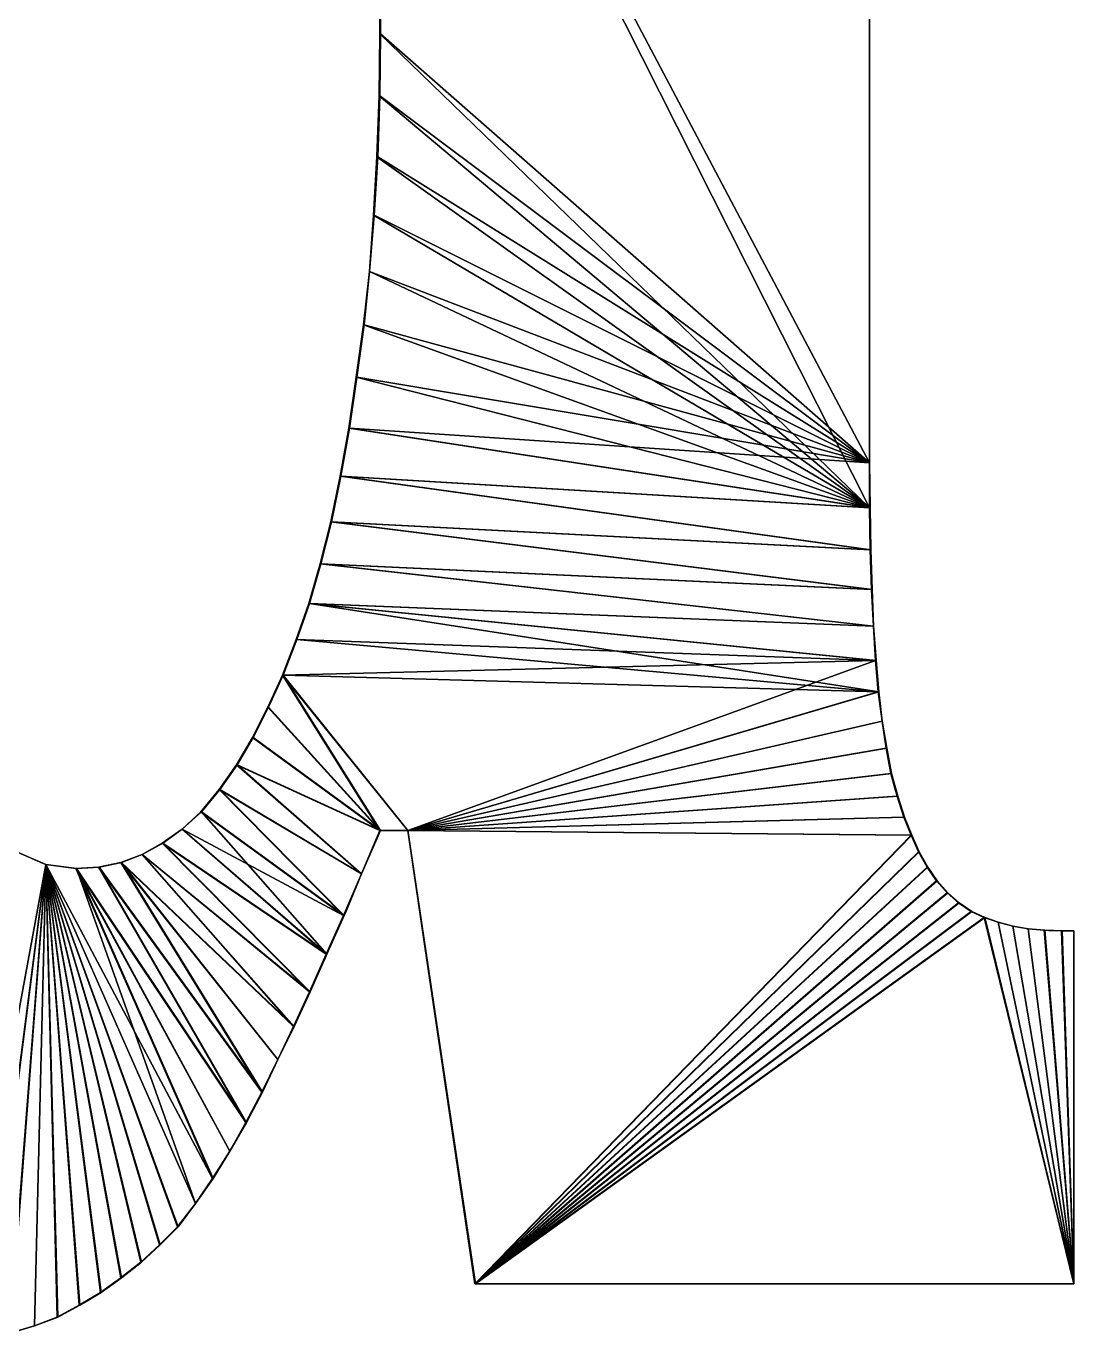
# Model space of a CAD drawing. Extents: x -29.1 to 29.1, y -25 to 25.
# Drawn here: x 8.68 to 10.245, y 3.012 to 4.978 of the extents above; entities that cross this region are included whole.
import ezdxf

# ---------------------------------------------------------------- set-up
doc = ezdxf.new("R2010")
doc.units = 0
doc.header["$MEASUREMENT"] = 0
doc.layers.add('ConstrLine', color=7, linetype='Continuous')
doc.layers.add('ObjLayer', color=2, linetype='Continuous')

msp = doc.modelspace()

# ---------------------------------------------------------------- linework, layer by layer
at = {"layer": 'ConstrLine'}
for p, q in [((9.94, 6.849, 4), (9.94, 4.326, 4)), ((9.94, 4.259, 4), (9.94, 6.849, 4)), ((9.209, 5.708, 4), (9.209, 4.967, 4)), ((9.209, 4.967, 4), (9.208, 4.874, 4)), ((9.208, 4.874, 4), (9.205, 4.783, 4)), ((9.205, 4.783, 4), (9.2, 4.696, 4)), ((9.2, 4.696, 4), (9.193, 4.612, 4)), ((9.193, 4.612, 4), (9.185, 4.532, 4)), ((9.185, 4.532, 4), (9.174, 4.454, 4)), ((9.174, 4.454, 4), (9.163, 4.378, 4)), ((9.163, 4.378, 4), (9.15, 4.306, 4)), ((9.94, 4.326, 4), (9.941, 4.259, 4)), ((9.15, 4.306, 4), (9.136, 4.238, 4)), ((9.941, 4.196, 4), (9.94, 4.259, 4)), ((9.941, 4.259, 4), (9.942, 4.196, 4)), ((9.136, 4.238, 4), (9.12, 4.175, 4)), ((9.943, 4.137, 4), (9.941, 4.196, 4)), ((9.942, 4.196, 4), (9.944, 4.137, 4)), ((9.12, 4.175, 4), (9.103, 4.116, 4)), ((9.946, 4.082, 4), (9.943, 4.137, 4)), ((9.944, 4.137, 4), (9.946, 4.082, 4)), ((9.103, 4.116, 4), (9.084, 4.062, 4)), ((9.946, 4.082, 4), (9.95, 4.031, 4)), ((9.949, 4.031, 4), (9.946, 4.082, 4)), ((9.084, 4.062, 4), (9.064, 4.009, 4)), ((9.953, 3.984, 4), (9.949, 4.031, 4)), ((9.95, 4.031, 4), (9.954, 3.984, 4)), ((9.064, 4.009, 4), (9.042, 3.961, 4)), ((9.959, 3.94, 4), (9.953, 3.984, 4)), ((9.954, 3.984, 4), (9.959, 3.94, 4)), ((9.042, 3.961, 4), (9.019, 3.916, 4)), ((9.959, 3.94, 4), (9.966, 3.9, 4)), ((9.965, 3.9, 4), (9.959, 3.94, 4)), ((9.019, 3.916, 4), (8.995, 3.875, 4)), ((9.972, 3.862, 4), (9.965, 3.9, 4)), ((9.966, 3.9, 4), (9.973, 3.862, 4)), ((8.995, 3.875, 4), (8.969, 3.838, 4)), ((9.981, 3.828, 4), (9.972, 3.862, 4)), ((9.973, 3.862, 4), (9.982, 3.828, 4)), ((8.969, 3.838, 4), (8.942, 3.805, 4)), ((9.991, 3.797, 4), (9.981, 3.828, 4)), ((9.982, 3.828, 4), (9.992, 3.797, 4)), ((8.942, 3.805, 4), (8.913, 3.779, 4)), ((10.002, 3.77, 4), (9.991, 3.797, 4)), ((9.992, 3.797, 4), (10.003, 3.77, 4)), ((8.913, 3.779, 4), (8.884, 3.758, 4)), ((9.209, 3.777, 4), (9.181, 3.712, 4)), ((9.181, 3.712, 4), (9.208, 3.777, 4)), ((9.208, 3.777, 4), (9.25, 3.777, 4)), ((9.25, 3.777, 4), (9.209, 3.777, 4)), ((9.351, 3.1, 5), (9.25, 3.777, 4)), ((9.25, 3.777, 4), (9.35, 3.1, 5)), ((8.884, 3.758, 4), (8.853, 3.741, 4)), ((10.013, 3.745, 4), (10.002, 3.77, 4)), ((10.003, 3.77, 4), (10.014, 3.745, 4)), ((8.709, 3.726, 4), (8.668, 3.744, 5)), ((8.853, 3.741, 4), (8.822, 3.729, 4)), ((10.026, 3.722, 4), (10.013, 3.745, 4)), ((10.014, 3.745, 4), (10.027, 3.722, 4)), ((8.755, 3.72, 4), (8.709, 3.726, 4)), ((8.789, 3.722, 4), (8.755, 3.72, 4)), ((8.822, 3.729, 4), (8.789, 3.722, 4)), ((10.04, 3.702, 4), (10.026, 3.722, 4)), ((10.027, 3.722, 4), (10.041, 3.702, 4)), ((9.154, 3.65, 4), (9.181, 3.712, 4)), ((9.181, 3.712, 4), (9.155, 3.65, 4)), ((10.056, 3.684, 4), (10.04, 3.702, 4)), ((10.041, 3.702, 4), (10.057, 3.684, 4)), ((10.073, 3.669, 4), (10.056, 3.684, 4)), ((10.057, 3.684, 4), (10.074, 3.669, 4)), ((10.092, 3.656, 4), (10.073, 3.669, 4)), ((10.074, 3.669, 4), (10.093, 3.656, 4)), ((9.128, 3.592, 4), (9.154, 3.65, 4)), ((9.155, 3.65, 4), (9.129, 3.592, 4)), ((10.111, 3.647, 4), (10.092, 3.656, 4)), ((10.093, 3.656, 4), (10.112, 3.647, 4)), ((10.132, 3.64, 4), (10.111, 3.647, 4)), ((10.112, 3.647, 4), (10.132, 3.64, 4)), ((10.132, 3.64, 4), (10.154, 3.634, 4)), ((10.154, 3.634, 4), (10.132, 3.64, 4)), ((10.154, 3.634, 4), (10.177, 3.63, 4)), ((10.177, 3.63, 4), (10.154, 3.634, 4)), ((10.177, 3.63, 4), (10.202, 3.628, 4)), ((10.201, 3.628, 4), (10.177, 3.63, 4)), ((10.227, 3.627, 4), (10.201, 3.628, 4)), ((10.202, 3.628, 4), (10.228, 3.627, 4)), ((10.245, 3.627, 4), (10.227, 3.627, 4)), ((10.228, 3.627, 4), (10.245, 3.627, 4)), ((10.245, 3.627, 4), (10.245, 3.1, 4)), ((10.245, 3.1, 4), (10.245, 3.627, 4)), ((9.103, 3.536, 4), (9.128, 3.592, 4)), ((9.129, 3.592, 4), (9.104, 3.536, 4)), ((9.079, 3.484, 4), (9.103, 3.536, 4)), ((9.104, 3.536, 4), (9.08, 3.484, 4)), ((9.08, 3.484, 4), (9.056, 3.435, 4)), ((9.056, 3.435, 4), (9.079, 3.484, 4)), ((9.032, 3.386, 4), (9.056, 3.435, 4)), ((9.056, 3.435, 4), (9.033, 3.386, 4)), ((9.008, 3.341, 4), (9.032, 3.386, 4)), ((9.033, 3.386, 4), (9.009, 3.341, 4)), ((9.009, 3.341, 4), (8.984, 3.298, 4)), ((8.984, 3.298, 4), (9.008, 3.341, 4)), ((8.958, 3.257, 4), (8.984, 3.298, 4)), ((8.984, 3.298, 4), (8.959, 3.257, 4)), ((8.959, 3.257, 4), (8.933, 3.22, 4)), ((8.933, 3.22, 4), (8.958, 3.257, 4)), ((8.906, 3.185, 4), (8.933, 3.22, 4)), ((8.933, 3.22, 4), (8.907, 3.185, 4)), ((8.879, 3.158, 4), (8.906, 3.185, 4)), ((8.907, 3.185, 4), (8.88, 3.158, 4)), ((8.851, 3.132, 4), (8.879, 3.158, 4)), ((8.88, 3.158, 4), (8.852, 3.132, 4)), ((8.821, 3.109, 4), (8.851, 3.132, 4)), ((8.852, 3.132, 4), (8.822, 3.109, 4)), ((8.791, 3.087, 4), (8.821, 3.109, 4)), ((8.822, 3.109, 4), (8.792, 3.087, 4)), ((8.759, 3.068, 4), (8.791, 3.087, 4)), ((8.792, 3.087, 4), (8.76, 3.068, 4)), ((9.35, 3.1, 5), (10.245, 3.1, 4)), ((10.245, 3.1, 4), (9.351, 3.1, 5)), ((8.726, 3.05, 4), (8.759, 3.068, 4)), ((8.76, 3.068, 4), (8.727, 3.05, 4)), ((8.727, 3.05, 4), (8.692, 3.037, 4)), ((8.692, 3.037, 4), (8.726, 3.05, 4)), ((8.655, 3.026, 4), (8.692, 3.037, 4)), ((8.692, 3.037, 4), (8.656, 3.026, 4))]:
    msp.add_line(p, q, dxfattribs=at)
for points in [[(9.94, 6.849, 5), (9.208, 5.708, 5), (9.94, 4.259, 5)], [(9.94, 4.326, 5), (9.94, 6.849, 5), (9.209, 5.708, 5)], [(9.94, 4.326, 5), (9.94, 6.849, 4), (9.94, 6.849, 5)], [(9.94, 4.326, 5), (9.94, 4.326, 4), (9.94, 6.849, 4)], [(9.94, 4.259, 4), (9.94, 6.849, 4), (9.94, 4.259, 5)], [(9.94, 6.849, 5), (9.94, 4.259, 5), (9.94, 6.849, 4)], [(9.208, 4.967, 5), (9.208, 5.708, 5), (9.208, 4.967, 4)], [(9.208, 5.708, 4), (9.208, 4.967, 4), (9.208, 5.708, 5)], [(9.208, 5.708, 5), (9.208, 4.967, 5), (9.94, 4.259, 5)], [(9.209, 4.967, 5), (9.209, 5.708, 5), (9.209, 4.967, 4)], [(9.209, 5.708, 4), (9.209, 4.967, 4), (9.209, 5.708, 5)], [(9.209, 5.708, 5), (9.209, 4.967, 5), (9.94, 4.326, 5)], [(9.208, 4.967, 4), (9.207, 4.874, 4), (9.207, 4.874, 5)], [(9.208, 4.967, 4), (9.207, 4.874, 5), (9.208, 4.967, 5)], [(9.208, 4.967, 5), (9.207, 4.874, 5), (9.94, 4.259, 5)], [(9.209, 4.967, 4), (9.208, 4.874, 4), (9.208, 4.874, 5)], [(9.209, 4.967, 4), (9.208, 4.874, 5), (9.209, 4.967, 5)], [(9.209, 4.967, 5), (9.208, 4.874, 5), (9.94, 4.326, 5)], [(9.207, 4.874, 4), (9.204, 4.783, 4), (9.204, 4.783, 5)], [(9.207, 4.874, 4), (9.204, 4.783, 5), (9.207, 4.874, 5)], [(9.207, 4.874, 5), (9.204, 4.783, 5), (9.94, 4.259, 5)], [(9.208, 4.874, 4), (9.205, 4.783, 4), (9.205, 4.783, 5)], [(9.208, 4.874, 4), (9.205, 4.783, 5), (9.208, 4.874, 5)], [(9.208, 4.874, 5), (9.205, 4.783, 5), (9.94, 4.326, 5)], [(9.204, 4.783, 4), (9.199, 4.696, 4), (9.199, 4.696, 5)], [(9.204, 4.783, 4), (9.199, 4.696, 5), (9.204, 4.783, 5)], [(9.204, 4.783, 5), (9.199, 4.696, 5), (9.94, 4.259, 5)], [(9.205, 4.783, 4), (9.2, 4.696, 4), (9.2, 4.696, 5)], [(9.205, 4.783, 4), (9.2, 4.696, 5), (9.205, 4.783, 5)], [(9.205, 4.783, 5), (9.2, 4.696, 5), (9.94, 4.326, 5)], [(9.2, 4.696, 4), (9.193, 4.612, 4), (9.193, 4.612, 5)], [(9.2, 4.696, 4), (9.193, 4.612, 5), (9.2, 4.696, 5)], [(9.2, 4.696, 5), (9.193, 4.612, 5), (9.94, 4.326, 5)], [(9.199, 4.696, 4), (9.193, 4.612, 4), (9.193, 4.612, 5)], [(9.199, 4.696, 4), (9.193, 4.612, 5), (9.199, 4.696, 5)], [(9.199, 4.696, 5), (9.193, 4.612, 5), (9.94, 4.259, 5)], [(9.193, 4.612, 4), (9.184, 4.532, 4), (9.184, 4.532, 5)], [(9.193, 4.612, 4), (9.184, 4.532, 5), (9.193, 4.612, 5)], [(9.193, 4.612, 5), (9.184, 4.532, 5), (9.94, 4.259, 5)], [(9.193, 4.612, 4), (9.185, 4.532, 4), (9.185, 4.532, 5)], [(9.193, 4.612, 4), (9.185, 4.532, 5), (9.193, 4.612, 5)], [(9.193, 4.612, 5), (9.185, 4.532, 5), (9.94, 4.326, 5)], [(9.184, 4.532, 4), (9.173, 4.454, 4), (9.173, 4.454, 5)], [(9.184, 4.532, 4), (9.173, 4.454, 5), (9.184, 4.532, 5)], [(9.184, 4.532, 5), (9.173, 4.454, 5), (9.94, 4.259, 5)], [(9.185, 4.532, 4), (9.174, 4.454, 4), (9.174, 4.454, 5)], [(9.185, 4.532, 4), (9.174, 4.454, 5), (9.185, 4.532, 5)], [(9.185, 4.532, 5), (9.174, 4.454, 5), (9.94, 4.326, 5)], [(9.173, 4.454, 4), (9.162, 4.378, 4), (9.162, 4.378, 5)], [(9.173, 4.454, 4), (9.162, 4.378, 5), (9.173, 4.454, 5)], [(9.173, 4.454, 5), (9.162, 4.378, 5), (9.94, 4.259, 5)], [(9.174, 4.454, 4), (9.163, 4.378, 4), (9.163, 4.378, 5)], [(9.174, 4.454, 4), (9.163, 4.378, 5), (9.174, 4.454, 5)], [(9.174, 4.454, 5), (9.163, 4.378, 5), (9.94, 4.326, 5)], [(9.162, 4.378, 4), (9.149, 4.306, 4), (9.149, 4.306, 5)], [(9.162, 4.378, 4), (9.149, 4.306, 5), (9.162, 4.378, 5)], [(9.162, 4.378, 5), (9.149, 4.306, 5), (9.94, 4.259, 5)], [(9.163, 4.378, 4), (9.15, 4.306, 4), (9.15, 4.306, 5)], [(9.163, 4.378, 4), (9.15, 4.306, 5), (9.163, 4.378, 5)], [(9.163, 4.378, 5), (9.15, 4.306, 5), (9.941, 4.259, 5)], [(9.941, 4.259, 5), (9.94, 4.326, 5), (9.163, 4.378, 5)], [(9.94, 4.326, 4), (9.94, 4.326, 5), (9.941, 4.259, 5)], [(9.94, 4.326, 4), (9.941, 4.259, 5), (9.941, 4.259, 4)], [(9.149, 4.306, 4), (9.135, 4.238, 4), (9.135, 4.238, 5)], [(9.149, 4.306, 4), (9.135, 4.238, 5), (9.149, 4.306, 5)], [(9.149, 4.306, 5), (9.135, 4.238, 5), (9.941, 4.196, 5)], [(9.15, 4.306, 4), (9.136, 4.238, 4), (9.136, 4.238, 5)], [(9.15, 4.306, 4), (9.136, 4.238, 5), (9.15, 4.306, 5)], [(9.15, 4.306, 5), (9.136, 4.238, 5), (9.942, 4.196, 5)], [(9.941, 4.196, 5), (9.94, 4.259, 5), (9.149, 4.306, 5)], [(9.942, 4.196, 5), (9.941, 4.259, 5), (9.15, 4.306, 5)], [(9.94, 4.259, 4), (9.94, 4.259, 5), (9.941, 4.196, 5)], [(9.94, 4.259, 4), (9.941, 4.196, 5), (9.941, 4.196, 4)], [(9.941, 4.259, 4), (9.941, 4.259, 5), (9.942, 4.196, 5)], [(9.941, 4.259, 4), (9.942, 4.196, 5), (9.942, 4.196, 4)], [(9.135, 4.238, 4), (9.119, 4.175, 4), (9.119, 4.175, 5)], [(9.135, 4.238, 4), (9.119, 4.175, 5), (9.135, 4.238, 5)], [(9.135, 4.238, 5), (9.119, 4.175, 5), (9.943, 4.137, 5)], [(9.136, 4.238, 4), (9.12, 4.175, 4), (9.12, 4.175, 5)], [(9.136, 4.238, 4), (9.12, 4.175, 5), (9.136, 4.238, 5)], [(9.136, 4.238, 5), (9.12, 4.175, 5), (9.944, 4.137, 5)], [(9.943, 4.137, 5), (9.941, 4.196, 5), (9.135, 4.238, 5)], [(9.944, 4.137, 5), (9.942, 4.196, 5), (9.136, 4.238, 5)], [(9.941, 4.196, 4), (9.941, 4.196, 5), (9.943, 4.137, 5)], [(9.941, 4.196, 4), (9.943, 4.137, 5), (9.943, 4.137, 4)], [(9.942, 4.196, 4), (9.942, 4.196, 5), (9.944, 4.137, 5)], [(9.942, 4.196, 4), (9.944, 4.137, 5), (9.944, 4.137, 4)], [(9.119, 4.175, 4), (9.102, 4.116, 4), (9.102, 4.116, 5)], [(9.119, 4.175, 4), (9.102, 4.116, 5), (9.119, 4.175, 5)], [(9.102, 4.116, 5), (9.946, 4.082, 5), (9.119, 4.175, 5)], [(9.12, 4.175, 4), (9.103, 4.116, 4), (9.103, 4.116, 5)], [(9.12, 4.175, 4), (9.103, 4.116, 5), (9.12, 4.175, 5)], [(9.103, 4.116, 5), (9.946, 4.082, 5), (9.12, 4.175, 5)], [(9.943, 4.137, 5), (9.119, 4.175, 5), (9.946, 4.082, 5)], [(9.944, 4.137, 5), (9.12, 4.175, 5), (9.946, 4.082, 5)], [(9.943, 4.137, 4), (9.943, 4.137, 5), (9.9452, 4.096, 4)], [(9.943, 4.137, 5), (9.946, 4.082, 5), (9.9452, 4.096, 4)], [(9.944, 4.137, 4), (9.944, 4.137, 5), (9.9455, 4.096, 4)], [(9.946, 4.082, 5), (9.9455, 4.096, 4), (9.944, 4.137, 5)], [(9.095, 4.096, 4), (9.083, 4.062, 5), (9.102, 4.116, 5)], [(9.083, 4.062, 5), (9.949, 4.031, 5), (9.102, 4.116, 5)], [(9.103, 4.116, 5), (9.096, 4.096, 4), (9.084, 4.062, 5)], [(9.103, 4.116, 5), (9.084, 4.062, 5), (9.954, 3.984, 5)], [(9.102, 4.116, 4), (9.095, 4.096, 4), (9.102, 4.116, 5)], [(9.103, 4.116, 4), (9.096, 4.096, 4), (9.103, 4.116, 5)], [(9.946, 4.082, 5), (9.102, 4.116, 5), (9.949, 4.031, 5)], [(9.946, 4.082, 5), (9.103, 4.116, 5), (9.95, 4.031, 5)], [(9.95, 4.031, 5), (9.103, 4.116, 5), (9.954, 3.984, 5)], [(9.095, 4.096, 4), (9.083, 4.062, 4), (9.083, 4.062, 5)], [(9.084, 4.062, 4), (9.084, 4.062, 5), (9.096, 4.096, 4)], [(9.946, 4.082, 4), (9.9452, 4.096, 4), (9.946, 4.082, 5)], [(9.946, 4.082, 4), (9.9455, 4.096, 4), (9.946, 4.082, 5)], [(9.946, 4.082, 5), (9.95, 4.031, 5), (9.946, 4.082, 4)], [(9.95, 4.031, 4), (9.946, 4.082, 4), (9.95, 4.031, 5)], [(9.946, 4.082, 4), (9.946, 4.082, 5), (9.949, 4.031, 5)], [(9.946, 4.082, 4), (9.949, 4.031, 5), (9.949, 4.031, 4)], [(9.083, 4.062, 4), (9.063, 4.009, 4), (9.063, 4.009, 5)], [(9.083, 4.062, 4), (9.063, 4.009, 5), (9.083, 4.062, 5)], [(9.083, 4.062, 5), (9.063, 4.009, 5), (9.949, 4.031, 5)], [(9.084, 4.062, 4), (9.064, 4.009, 5), (9.084, 4.062, 5)], [(9.064, 4.009, 5), (9.084, 4.062, 4), (9.064, 4.009, 4)], [(9.084, 4.062, 5), (9.064, 4.009, 5), (9.954, 3.984, 5)], [(9.25, 3.777, 5), (9.949, 4.031, 5), (9.063, 4.009, 5)], [(9.953, 3.984, 5), (9.949, 4.031, 5), (9.25, 3.777, 5)], [(9.949, 4.031, 5), (9.953, 3.984, 5), (9.949, 4.031, 4)], [(9.953, 3.984, 4), (9.949, 4.031, 4), (9.953, 3.984, 5)], [(9.954, 3.984, 4), (9.95, 4.031, 5), (9.954, 3.984, 5)], [(9.954, 3.984, 4), (9.95, 4.031, 4), (9.95, 4.031, 5)], [(9.063, 4.009, 4), (9.041, 3.961, 4), (9.041, 3.961, 5)], [(9.063, 4.009, 4), (9.041, 3.961, 5), (9.063, 4.009, 5)], [(9.041, 3.961, 5), (9.208, 3.777, 5), (9.063, 4.009, 5)], [(9.064, 4.009, 5), (9.064, 4.009, 4), (9.042, 3.961, 5)], [(9.042, 3.961, 4), (9.042, 3.961, 5), (9.064, 4.009, 4)], [(9.064, 4.009, 5), (9.042, 3.961, 5), (9.209, 3.777, 5)], [(9.208, 3.777, 5), (9.25, 3.777, 5), (9.063, 4.009, 5)], [(9.209, 3.777, 5), (9.25, 3.777, 5), (9.064, 4.009, 5)], [(9.25, 3.777, 5), (9.954, 3.984, 5), (9.064, 4.009, 5)], [(9.959, 3.94, 5), (9.954, 3.984, 5), (9.25, 3.777, 5)], [(9.959, 3.94, 5), (9.953, 3.984, 5), (9.25, 3.777, 5)], [(9.953, 3.984, 4), (9.953, 3.984, 5), (9.959, 3.94, 5)], [(9.959, 3.94, 5), (9.959, 3.94, 4), (9.953, 3.984, 4)], [(9.959, 3.94, 5), (9.959, 3.94, 4), (9.954, 3.984, 5)], [(9.954, 3.984, 4), (9.954, 3.984, 5), (9.959, 3.94, 4)], [(9.041, 3.961, 4), (9.018, 3.916, 4), (9.018, 3.916, 5)], [(9.041, 3.961, 4), (9.018, 3.916, 5), (9.041, 3.961, 5)], [(9.041, 3.961, 5), (9.018, 3.916, 5), (9.208, 3.777, 5)], [(9.042, 3.961, 5), (9.019, 3.916, 4), (9.019, 3.916, 5)], [(9.042, 3.961, 4), (9.019, 3.916, 4), (9.042, 3.961, 5)], [(9.042, 3.961, 5), (9.019, 3.916, 5), (9.209, 3.777, 5)], [(9.966, 3.9, 5), (9.959, 3.94, 5), (9.25, 3.777, 5)], [(9.965, 3.9, 5), (9.959, 3.94, 5), (9.25, 3.777, 5)], [(9.959, 3.94, 4), (9.959, 3.94, 5), (9.966, 3.9, 5)], [(9.959, 3.94, 4), (9.966, 3.9, 5), (9.966, 3.9, 4)], [(9.965, 3.9, 4), (9.959, 3.94, 4), (9.965, 3.9, 5)], [(9.959, 3.94, 5), (9.965, 3.9, 5), (9.959, 3.94, 4)], [(9.018, 3.916, 4), (8.994, 3.875, 4), (8.994, 3.875, 5)], [(9.018, 3.916, 4), (8.994, 3.875, 5), (9.018, 3.916, 5)], [(9.018, 3.916, 5), (8.994, 3.875, 5), (9.208, 3.777, 5)], [(9.019, 3.916, 4), (8.995, 3.875, 5), (9.019, 3.916, 5)], [(9.019, 3.916, 4), (8.995, 3.875, 4), (8.995, 3.875, 5)], [(9.019, 3.916, 5), (8.995, 3.875, 5), (9.209, 3.777, 5)], [(9.973, 3.862, 5), (9.966, 3.9, 5), (9.25, 3.777, 5)], [(9.972, 3.862, 5), (9.965, 3.9, 5), (9.25, 3.777, 5)], [(9.965, 3.9, 4), (9.965, 3.9, 5), (9.972, 3.862, 5)], [(9.972, 3.862, 4), (9.965, 3.9, 4), (9.972, 3.862, 5)], [(9.973, 3.862, 5), (9.973, 3.862, 4), (9.966, 3.9, 5)], [(9.966, 3.9, 4), (9.966, 3.9, 5), (9.973, 3.862, 4)], [(8.994, 3.875, 4), (8.968, 3.838, 4), (8.968, 3.838, 5)], [(8.994, 3.875, 4), (8.968, 3.838, 5), (8.994, 3.875, 5)], [(8.994, 3.875, 5), (8.968, 3.838, 5), (9.181, 3.712, 5)], [(8.995, 3.875, 5), (8.969, 3.838, 4), (8.969, 3.838, 5)], [(8.995, 3.875, 4), (8.969, 3.838, 4), (8.995, 3.875, 5)], [(8.995, 3.875, 5), (8.969, 3.838, 5), (9.181, 3.712, 5)], [(9.181, 3.712, 5), (9.208, 3.777, 5), (8.994, 3.875, 5)], [(9.181, 3.712, 5), (9.209, 3.777, 5), (8.995, 3.875, 5)], [(9.982, 3.828, 5), (9.973, 3.862, 5), (9.25, 3.777, 5)], [(9.981, 3.828, 5), (9.972, 3.862, 5), (9.25, 3.777, 5)], [(9.9778, 3.84, 4), (9.972, 3.862, 4), (9.972, 3.862, 5)], [(9.972, 3.862, 5), (9.981, 3.828, 5), (9.9778, 3.84, 4)], [(9.973, 3.862, 4), (9.973, 3.862, 5), (9.982, 3.828, 5)], [(9.973, 3.862, 4), (9.982, 3.828, 5), (9.982, 3.828, 4)], [(8.968, 3.838, 4), (8.941, 3.805, 4), (8.941, 3.805, 5)], [(8.968, 3.838, 4), (8.941, 3.805, 5), (8.968, 3.838, 5)], [(8.968, 3.838, 5), (8.941, 3.805, 5), (9.154, 3.65, 5)], [(8.969, 3.838, 5), (8.942, 3.805, 5), (9.155, 3.65, 5)], [(8.942, 3.805, 5), (8.969, 3.838, 5), (8.96, 3.827, 4)], [(8.969, 3.838, 4), (8.96, 3.827, 4), (8.969, 3.838, 5)], [(9.154, 3.65, 5), (9.181, 3.712, 5), (8.968, 3.838, 5)], [(9.155, 3.65, 5), (9.181, 3.712, 5), (8.969, 3.838, 5)], [(9.981, 3.828, 4), (9.9778, 3.84, 4), (9.981, 3.828, 5)], [(8.942, 3.805, 4), (8.942, 3.805, 5), (8.96, 3.827, 4)], [(9.25, 3.777, 5), (9.992, 3.797, 5), (9.982, 3.828, 5)], [(9.981, 3.828, 5), (9.25, 3.777, 5), (9.991, 3.797, 5)], [(9.981, 3.828, 4), (9.981, 3.828, 5), (9.991, 3.797, 5)], [(9.991, 3.797, 4), (9.981, 3.828, 4), (9.991, 3.797, 5)], [(9.992, 3.797, 5), (9.984, 3.8218, 4), (9.982, 3.828, 5)], [(9.982, 3.828, 4), (9.982, 3.828, 5), (9.984, 3.8218, 4)], [(9.992, 3.797, 4), (9.984, 3.8218, 4), (9.992, 3.797, 5)], [(8.942, 3.805, 5), (8.913, 3.779, 5), (9.129, 3.592, 5)], [(8.942, 3.805, 5), (8.942, 3.805, 4), (8.913, 3.779, 5)], [(8.913, 3.779, 4), (8.913, 3.779, 5), (8.942, 3.805, 4)], [(8.913, 3.779, 5), (8.941, 3.805, 5), (8.928, 3.7929, 4)], [(8.941, 3.805, 5), (8.913, 3.779, 5), (9.154, 3.65, 5)], [(8.941, 3.805, 4), (8.928, 3.7929, 4), (8.941, 3.805, 5)], [(9.129, 3.592, 5), (9.155, 3.65, 5), (8.942, 3.805, 5)], [(9.992, 3.797, 5), (9.25, 3.777, 5), (10.003, 3.77, 5)], [(9.991, 3.797, 5), (9.25, 3.777, 5), (10.002, 3.77, 5)], [(10.002, 3.77, 5), (10.002, 3.77, 4), (9.991, 3.797, 5)], [(9.991, 3.797, 4), (9.991, 3.797, 5), (10.002, 3.77, 4)], [(9.992, 3.797, 4), (9.992, 3.797, 5), (10.003, 3.77, 5)], [(10.003, 3.77, 4), (9.992, 3.797, 4), (10.003, 3.77, 5)], [(8.883, 3.758, 4), (8.883, 3.758, 5), (8.913, 3.779, 5)], [(8.883, 3.758, 4), (8.913, 3.779, 5), (8.913, 3.779, 4)], [(8.913, 3.779, 5), (8.883, 3.758, 5), (9.128, 3.592, 5)], [(8.913, 3.779, 5), (8.884, 3.758, 5), (9.129, 3.592, 5)], [(8.913, 3.779, 4), (8.884, 3.758, 4), (8.913, 3.779, 5)], [(8.884, 3.758, 5), (8.913, 3.779, 5), (8.884, 3.758, 4)], [(8.913, 3.779, 4), (8.913, 3.779, 5), (8.928, 3.7929, 4)], [(9.128, 3.592, 5), (9.154, 3.65, 5), (8.913, 3.779, 5)], [(9.209, 3.777, 4), (9.209, 3.777, 5), (9.181, 3.712, 5)], [(9.181, 3.712, 4), (9.209, 3.777, 4), (9.181, 3.712, 5)], [(9.208, 3.777, 4), (9.208, 3.777, 5), (9.181, 3.712, 5)], [(9.208, 3.777, 4), (9.181, 3.712, 5), (9.181, 3.712, 4)], [(9.208, 3.777, 5), (9.208, 3.777, 4), (9.25, 3.777, 5)], [(9.25, 3.777, 4), (9.25, 3.777, 5), (9.208, 3.777, 4)], [(9.25, 3.777, 5), (9.209, 3.777, 5), (9.209, 3.777, 4)], [(9.25, 3.777, 5), (9.209, 3.777, 4), (9.25, 3.777, 4)], [(9.351, 3.1, 5), (10.003, 3.77, 5), (9.25, 3.777, 5)], [(9.25, 3.777, 4), (9.351, 3.1, 4), (9.351, 3.1, 5)], [(9.25, 3.777, 4), (9.351, 3.1, 5), (9.25, 3.777, 5)], [(9.25, 3.777, 4), (9.2785, 3.584, 4), (9.25, 3.777, 5)], [(9.2785, 3.584, 4), (9.35, 3.1, 5), (9.25, 3.777, 5)], [(9.35, 3.1, 5), (10.002, 3.77, 5), (9.25, 3.777, 5)], [(8.884, 3.758, 5), (8.853, 3.741, 5), (9.104, 3.536, 5)], [(8.853, 3.741, 4), (8.853, 3.741, 5), (8.884, 3.758, 5)], [(8.853, 3.741, 4), (8.884, 3.758, 5), (8.884, 3.758, 4)], [(8.853, 3.741, 4), (8.853, 3.741, 5), (8.883, 3.758, 5)], [(8.853, 3.741, 4), (8.883, 3.758, 5), (8.883, 3.758, 4)], [(8.883, 3.758, 5), (8.853, 3.741, 5), (9.103, 3.536, 5)], [(9.103, 3.536, 5), (9.128, 3.592, 5), (8.883, 3.758, 5)], [(9.104, 3.536, 5), (9.129, 3.592, 5), (8.884, 3.758, 5)], [(10.002, 3.77, 5), (9.35, 3.1, 5), (10.013, 3.745, 5)], [(10.014, 3.745, 5), (10.003, 3.77, 5), (9.351, 3.1, 5)], [(10.002, 3.77, 5), (10.013, 3.745, 5), (10.013, 3.745, 4)], [(10.002, 3.77, 5), (10.013, 3.745, 4), (10.002, 3.77, 4)], [(10.014, 3.745, 4), (10.003, 3.77, 5), (10.014, 3.745, 5)], [(10.014, 3.745, 4), (10.003, 3.77, 4), (10.003, 3.77, 5)], [(8.709, 3.726, 5), (8.668, 3.744, 5), (8.577, 3.012, 5)], [(8.709, 3.726, 5), (8.668, 3.744, 5), (8.577, 3.012, 5)], [(8.668, 3.744, 4), (8.668, 3.744, 5), (8.704, 3.7282, 4)], [(8.704, 3.7282, 4), (8.668, 3.744, 5), (8.709, 3.726, 5)], [(8.668, 3.744, 4), (8.668, 3.744, 5), (8.709, 3.726, 5)], [(8.668, 3.744, 4), (8.709, 3.726, 5), (8.709, 3.726, 4)], [(8.821, 3.729, 4), (8.821, 3.729, 5), (8.853, 3.741, 5)], [(8.821, 3.729, 4), (8.853, 3.741, 5), (8.853, 3.741, 4)], [(8.853, 3.741, 5), (8.821, 3.729, 5), (9.079, 3.484, 5)], [(8.853, 3.741, 5), (8.853, 3.741, 4), (8.822, 3.729, 5)], [(8.822, 3.729, 4), (8.822, 3.729, 5), (8.853, 3.741, 4)], [(8.853, 3.741, 5), (8.822, 3.729, 5), (9.08, 3.484, 5)], [(9.08, 3.484, 5), (9.104, 3.536, 5), (8.853, 3.741, 5)], [(9.079, 3.484, 5), (9.103, 3.536, 5), (8.853, 3.741, 5)], [(10.013, 3.745, 5), (9.35, 3.1, 5), (10.026, 3.722, 5)], [(10.014, 3.745, 5), (9.351, 3.1, 5), (10.027, 3.722, 5)], [(10.026, 3.722, 4), (10.013, 3.745, 4), (10.026, 3.722, 5)], [(10.013, 3.745, 5), (10.026, 3.722, 5), (10.013, 3.745, 4)], [(10.027, 3.722, 4), (10.014, 3.745, 5), (10.027, 3.722, 5)], [(10.027, 3.722, 4), (10.014, 3.745, 4), (10.014, 3.745, 5)], [(8.577, 3.012, 5), (8.618, 3.018, 5), (8.709, 3.726, 5)], [(8.577, 3.012, 5), (8.617, 3.018, 5), (8.709, 3.726, 5)], [(8.617, 3.018, 5), (8.655, 3.026, 5), (8.709, 3.726, 5)], [(8.618, 3.018, 5), (8.656, 3.026, 5), (8.709, 3.726, 5)], [(8.655, 3.026, 5), (8.692, 3.037, 5), (8.709, 3.726, 5)], [(8.656, 3.026, 5), (8.692, 3.037, 5), (8.709, 3.726, 5)], [(8.692, 3.037, 5), (8.727, 3.05, 5), (8.709, 3.726, 5)], [(8.692, 3.037, 5), (8.726, 3.05, 5), (8.709, 3.726, 5)], [(8.709, 3.726, 4), (8.704, 3.7282, 4), (8.709, 3.726, 5)], [(8.792, 3.087, 5), (8.822, 3.109, 5), (8.709, 3.726, 5)], [(8.822, 3.109, 5), (8.852, 3.132, 5), (8.709, 3.726, 5)], [(8.852, 3.132, 5), (8.88, 3.158, 5), (8.709, 3.726, 5)], [(8.76, 3.068, 5), (8.709, 3.726, 5), (8.727, 3.05, 5)], [(8.792, 3.087, 5), (8.709, 3.726, 5), (8.76, 3.068, 5)], [(8.88, 3.158, 5), (8.907, 3.185, 5), (8.709, 3.726, 5)], [(8.755, 3.72, 4), (8.709, 3.726, 5), (8.755, 3.72, 5)], [(8.709, 3.726, 4), (8.709, 3.726, 5), (8.755, 3.72, 4)], [(8.907, 3.185, 5), (8.933, 3.22, 5), (8.709, 3.726, 5)], [(8.755, 3.72, 5), (8.709, 3.726, 5), (8.933, 3.22, 5)], [(8.709, 3.726, 4), (8.709, 3.726, 5), (8.754, 3.72, 5)], [(8.709, 3.726, 4), (8.754, 3.72, 5), (8.754, 3.72, 4)], [(8.879, 3.158, 5), (8.906, 3.185, 5), (8.709, 3.726, 5)], [(8.906, 3.185, 5), (8.933, 3.22, 5), (8.709, 3.726, 5)], [(8.851, 3.132, 5), (8.879, 3.158, 5), (8.709, 3.726, 5)], [(8.821, 3.109, 5), (8.851, 3.132, 5), (8.709, 3.726, 5)], [(8.791, 3.087, 5), (8.821, 3.109, 5), (8.709, 3.726, 5)], [(8.759, 3.068, 5), (8.791, 3.087, 5), (8.709, 3.726, 5)], [(8.726, 3.05, 5), (8.759, 3.068, 5), (8.709, 3.726, 5)], [(8.933, 3.22, 5), (8.958, 3.257, 5), (8.709, 3.726, 5)], [(8.754, 3.72, 5), (8.709, 3.726, 5), (8.958, 3.257, 5)], [(8.754, 3.72, 4), (8.754, 3.72, 5), (8.788, 3.722, 5)], [(8.754, 3.72, 4), (8.788, 3.722, 5), (8.788, 3.722, 4)], [(8.788, 3.722, 5), (8.754, 3.72, 5), (9.008, 3.341, 5)], [(8.958, 3.257, 5), (8.984, 3.298, 5), (8.754, 3.72, 5)], [(8.984, 3.298, 5), (9.008, 3.341, 5), (8.754, 3.72, 5)], [(8.755, 3.72, 4), (8.755, 3.72, 5), (8.789, 3.722, 5)], [(8.789, 3.722, 4), (8.755, 3.72, 4), (8.789, 3.722, 5)], [(8.789, 3.722, 5), (8.755, 3.72, 5), (9.009, 3.341, 5)], [(8.933, 3.22, 5), (8.959, 3.257, 5), (8.755, 3.72, 5)], [(8.959, 3.257, 5), (8.984, 3.298, 5), (8.755, 3.72, 5)], [(8.984, 3.298, 5), (9.009, 3.341, 5), (8.755, 3.72, 5)], [(8.788, 3.722, 4), (8.788, 3.722, 5), (8.821, 3.729, 5)], [(8.788, 3.722, 4), (8.821, 3.729, 5), (8.821, 3.729, 4)], [(8.821, 3.729, 5), (8.788, 3.722, 5), (9.032, 3.386, 5)], [(9.008, 3.341, 5), (9.032, 3.386, 5), (8.788, 3.722, 5)], [(8.822, 3.729, 4), (8.789, 3.722, 5), (8.822, 3.729, 5)], [(8.822, 3.729, 4), (8.789, 3.722, 4), (8.789, 3.722, 5)], [(8.822, 3.729, 5), (8.789, 3.722, 5), (9.033, 3.386, 5)], [(9.009, 3.341, 5), (9.033, 3.386, 5), (8.789, 3.722, 5)], [(9.032, 3.386, 5), (9.056, 3.435, 5), (8.821, 3.729, 5)], [(9.056, 3.435, 5), (9.079, 3.484, 5), (8.821, 3.729, 5)], [(9.033, 3.386, 5), (9.056, 3.435, 5), (8.822, 3.729, 5)], [(9.056, 3.435, 5), (9.08, 3.484, 5), (8.822, 3.729, 5)], [(10.026, 3.722, 5), (9.35, 3.1, 5), (10.04, 3.702, 5)], [(10.041, 3.702, 5), (10.027, 3.722, 5), (9.351, 3.1, 5)], [(10.026, 3.722, 4), (10.026, 3.722, 5), (10.04, 3.702, 5)], [(10.04, 3.702, 4), (10.026, 3.722, 4), (10.04, 3.702, 5)], [(10.027, 3.722, 4), (10.027, 3.722, 5), (10.041, 3.702, 5)], [(10.027, 3.722, 4), (10.041, 3.702, 5), (10.041, 3.702, 4)], [(9.154, 3.65, 5), (9.1583, 3.6598, 4), (9.181, 3.712, 5)], [(9.181, 3.712, 5), (9.155, 3.65, 5), (9.1567, 3.654, 4)], [(9.1567, 3.654, 4), (9.181, 3.712, 4), (9.181, 3.712, 5)], [(9.181, 3.712, 4), (9.181, 3.712, 5), (9.1583, 3.6598, 4)], [(10.04, 3.702, 5), (9.35, 3.1, 5), (10.056, 3.684, 5)], [(10.041, 3.702, 5), (9.351, 3.1, 5), (10.057, 3.684, 5)], [(10.04, 3.702, 5), (10.056, 3.684, 5), (10.04, 3.702, 4)], [(10.056, 3.684, 4), (10.04, 3.702, 4), (10.056, 3.684, 5)], [(10.057, 3.684, 5), (10.057, 3.684, 4), (10.041, 3.702, 5)], [(10.041, 3.702, 4), (10.041, 3.702, 5), (10.057, 3.684, 4)], [(10.056, 3.684, 5), (9.35, 3.1, 5), (10.073, 3.669, 5)], [(10.074, 3.669, 5), (10.057, 3.684, 5), (9.351, 3.1, 5)], [(10.056, 3.684, 5), (10.073, 3.669, 5), (10.073, 3.669, 4)], [(10.056, 3.684, 5), (10.073, 3.669, 4), (10.056, 3.684, 4)], [(10.074, 3.669, 4), (10.057, 3.684, 4), (10.074, 3.669, 5)], [(10.057, 3.684, 5), (10.074, 3.669, 5), (10.057, 3.684, 4)], [(9.154, 3.65, 5), (9.154, 3.65, 4), (9.1583, 3.6598, 4)], [(10.073, 3.669, 5), (9.35, 3.1, 5), (10.092, 3.656, 5)], [(10.093, 3.656, 5), (10.074, 3.669, 5), (9.351, 3.1, 5)], [(10.092, 3.656, 4), (10.073, 3.669, 4), (10.092, 3.656, 5)], [(10.073, 3.669, 5), (10.092, 3.656, 5), (10.073, 3.669, 4)], [(10.093, 3.656, 5), (10.093, 3.656, 4), (10.074, 3.669, 5)], [(10.074, 3.669, 4), (10.074, 3.669, 5), (10.093, 3.656, 4)], [(9.154, 3.65, 4), (9.154, 3.65, 5), (9.128, 3.592, 5)], [(9.154, 3.65, 4), (9.128, 3.592, 5), (9.128, 3.592, 4)], [(9.155, 3.65, 4), (9.155, 3.65, 5), (9.129, 3.592, 5)], [(9.129, 3.592, 4), (9.155, 3.65, 4), (9.129, 3.592, 5)], [(9.155, 3.65, 4), (9.1567, 3.654, 4), (9.155, 3.65, 5)], [(10.092, 3.656, 5), (9.35, 3.1, 5), (10.111, 3.647, 5)], [(10.245, 3.1, 5), (10.111, 3.647, 5), (9.35, 3.1, 5)], [(10.112, 3.647, 5), (10.093, 3.656, 5), (9.351, 3.1, 5)], [(9.351, 3.1, 5), (10.245, 3.1, 5), (10.112, 3.647, 5)], [(10.092, 3.656, 4), (10.092, 3.656, 5), (10.111, 3.647, 5)], [(10.111, 3.647, 5), (10.111, 3.647, 4), (10.092, 3.656, 4)], [(10.112, 3.647, 4), (10.093, 3.656, 4), (10.112, 3.647, 5)], [(10.093, 3.656, 5), (10.112, 3.647, 5), (10.093, 3.656, 4)], [(10.132, 3.64, 4), (10.111, 3.647, 5), (10.132, 3.64, 5)], [(10.111, 3.647, 4), (10.111, 3.647, 5), (10.132, 3.64, 4)], [(10.132, 3.64, 5), (10.111, 3.647, 5), (10.245, 3.1, 5)], [(10.132, 3.64, 5), (10.112, 3.647, 5), (10.245, 3.1, 5)], [(10.132, 3.64, 4), (10.112, 3.647, 5), (10.132, 3.64, 5)], [(10.112, 3.647, 5), (10.132, 3.64, 4), (10.112, 3.647, 4)], [(10.154, 3.634, 5), (10.132, 3.64, 5), (10.245, 3.1, 5)], [(10.132, 3.64, 4), (10.132, 3.64, 5), (10.154, 3.634, 5)], [(10.154, 3.634, 5), (10.154, 3.634, 4), (10.132, 3.64, 4)], [(10.132, 3.64, 4), (10.132, 3.64, 5), (10.154, 3.634, 5)], [(10.154, 3.634, 5), (10.154, 3.634, 4), (10.132, 3.64, 4)], [(10.154, 3.634, 5), (10.132, 3.64, 5), (10.245, 3.1, 5)], [(10.177, 3.63, 5), (10.154, 3.634, 5), (10.245, 3.1, 5)], [(10.154, 3.634, 5), (10.177, 3.63, 5), (10.177, 3.63, 4)], [(10.154, 3.634, 4), (10.154, 3.634, 5), (10.177, 3.63, 4)], [(10.154, 3.634, 4), (10.154, 3.634, 5), (10.177, 3.63, 5)], [(10.154, 3.634, 4), (10.177, 3.63, 5), (10.177, 3.63, 4)], [(10.177, 3.63, 5), (10.154, 3.634, 5), (10.245, 3.1, 5)], [(10.202, 3.628, 5), (10.177, 3.63, 5), (10.245, 3.1, 5)], [(10.177, 3.63, 5), (10.202, 3.628, 5), (10.177, 3.63, 4)], [(10.177, 3.63, 4), (10.202, 3.628, 5), (10.202, 3.628, 4)], [(10.201, 3.628, 4), (10.177, 3.63, 4), (10.201, 3.628, 5)], [(10.177, 3.63, 5), (10.201, 3.628, 5), (10.177, 3.63, 4)], [(10.201, 3.628, 5), (10.177, 3.63, 5), (10.245, 3.1, 5)], [(10.201, 3.628, 5), (10.227, 3.627, 5), (10.208, 3.6277, 4)], [(10.201, 3.628, 4), (10.201, 3.628, 5), (10.208, 3.6277, 4)], [(10.227, 3.627, 5), (10.201, 3.628, 5), (10.245, 3.1, 5)], [(10.228, 3.627, 5), (10.202, 3.628, 5), (10.245, 3.1, 5)], [(10.202, 3.628, 4), (10.202, 3.628, 5), (10.228, 3.627, 5)], [(10.202, 3.628, 4), (10.228, 3.627, 5), (10.228, 3.627, 4)], [(10.227, 3.627, 4), (10.208, 3.6277, 4), (10.227, 3.627, 5)], [(10.227, 3.627, 4), (10.227, 3.627, 5), (10.245, 3.627, 5)], [(10.245, 3.627, 5), (10.245, 3.627, 4), (10.227, 3.627, 4)], [(10.245, 3.627, 5), (10.227, 3.627, 5), (10.245, 3.1, 5)], [(10.245, 3.627, 5), (10.228, 3.627, 5), (10.245, 3.1, 5)], [(10.228, 3.627, 4), (10.228, 3.627, 5), (10.245, 3.627, 4)], [(10.245, 3.627, 4), (10.228, 3.627, 5), (10.245, 3.627, 5)], [(10.245, 3.1, 5), (10.245, 3.1, 4), (10.245, 3.627, 5)], [(10.245, 3.627, 4), (10.245, 3.627, 5), (10.245, 3.1, 4)], [(10.245, 3.627, 5), (10.245, 3.1, 5), (10.245, 3.627, 4)], [(10.245, 3.1, 4), (10.245, 3.627, 4), (10.245, 3.1, 5)], [(9.128, 3.592, 5), (9.103, 3.536, 5), (9.1244, 3.584, 4)], [(9.103, 3.536, 4), (9.1244, 3.584, 4), (9.103, 3.536, 5)], [(9.129, 3.592, 5), (9.104, 3.536, 5), (9.1155, 3.5618, 4)], [(9.1254, 3.584, 4), (9.129, 3.592, 5), (9.1155, 3.5618, 4)], [(9.128, 3.592, 4), (9.128, 3.592, 5), (9.1244, 3.584, 4)], [(9.1254, 3.584, 4), (9.129, 3.592, 4), (9.129, 3.592, 5)], [(9.2785, 3.584, 4), (9.35, 3.1, 4), (9.35, 3.1, 5)], [(9.104, 3.536, 4), (9.1155, 3.5618, 4), (9.104, 3.536, 5)], [(9.103, 3.536, 4), (9.103, 3.536, 5), (9.079, 3.484, 5)], [(9.103, 3.536, 4), (9.079, 3.484, 5), (9.079, 3.484, 4)], [(9.104, 3.536, 4), (9.104, 3.536, 5), (9.08, 3.484, 5)], [(9.104, 3.536, 4), (9.08, 3.484, 5), (9.08, 3.484, 4)], [(9.08, 3.484, 4), (9.08, 3.484, 5), (9.056, 3.435, 5)], [(9.08, 3.484, 4), (9.056, 3.435, 5), (9.056, 3.435, 4)], [(9.079, 3.484, 4), (9.079, 3.484, 5), (9.056, 3.435, 5)], [(9.079, 3.484, 4), (9.056, 3.435, 5), (9.056, 3.435, 4)], [(9.056, 3.435, 4), (9.056, 3.435, 5), (9.032, 3.386, 5)], [(9.056, 3.435, 4), (9.032, 3.386, 5), (9.032, 3.386, 4)], [(9.056, 3.435, 4), (9.056, 3.435, 5), (9.033, 3.386, 5)], [(9.056, 3.435, 4), (9.033, 3.386, 5), (9.033, 3.386, 4)], [(9.032, 3.386, 4), (9.032, 3.386, 5), (9.008, 3.341, 5)], [(9.032, 3.386, 4), (9.008, 3.341, 5), (9.008, 3.341, 4)], [(9.033, 3.386, 4), (9.033, 3.386, 5), (9.009, 3.341, 5)], [(9.033, 3.386, 4), (9.009, 3.341, 5), (9.009, 3.341, 4)], [(9.009, 3.341, 4), (9.009, 3.341, 5), (8.984, 3.298, 5)], [(9.009, 3.341, 4), (8.984, 3.298, 5), (8.984, 3.298, 4)], [(9.008, 3.341, 4), (9.008, 3.341, 5), (8.984, 3.298, 5)], [(9.008, 3.341, 4), (8.984, 3.298, 5), (8.984, 3.298, 4)], [(8.984, 3.298, 4), (8.984, 3.298, 5), (8.958, 3.257, 5)], [(8.984, 3.298, 4), (8.958, 3.257, 5), (8.958, 3.257, 4)], [(8.984, 3.298, 4), (8.984, 3.298, 5), (8.959, 3.257, 5)], [(8.984, 3.298, 4), (8.959, 3.257, 5), (8.959, 3.257, 4)], [(8.959, 3.257, 4), (8.959, 3.257, 5), (8.933, 3.22, 5)], [(8.959, 3.257, 4), (8.933, 3.22, 5), (8.933, 3.22, 4)], [(8.958, 3.257, 4), (8.958, 3.257, 5), (8.933, 3.22, 5)], [(8.958, 3.257, 4), (8.933, 3.22, 5), (8.933, 3.22, 4)], [(8.906, 3.185, 5), (8.928, 3.2135, 4), (8.933, 3.22, 5)], [(8.906, 3.185, 5), (8.906, 3.185, 4), (8.928, 3.2135, 4)], [(8.933, 3.22, 4), (8.933, 3.22, 5), (8.907, 3.185, 5)], [(8.933, 3.22, 4), (8.907, 3.185, 5), (8.907, 3.185, 4)], [(8.933, 3.22, 4), (8.933, 3.22, 5), (8.928, 3.2135, 4)], [(8.879, 3.158, 4), (8.906, 3.185, 4), (8.906, 3.185, 5)], [(8.879, 3.158, 4), (8.906, 3.185, 5), (8.879, 3.158, 5)], [(8.88, 3.158, 4), (8.907, 3.185, 4), (8.907, 3.185, 5)], [(8.88, 3.158, 4), (8.907, 3.185, 5), (8.88, 3.158, 5)], [(8.851, 3.132, 4), (8.879, 3.158, 4), (8.879, 3.158, 5)], [(8.851, 3.132, 4), (8.879, 3.158, 5), (8.851, 3.132, 5)], [(8.852, 3.132, 4), (8.88, 3.158, 4), (8.88, 3.158, 5)], [(8.852, 3.132, 4), (8.88, 3.158, 5), (8.852, 3.132, 5)], [(8.821, 3.109, 4), (8.851, 3.132, 4), (8.851, 3.132, 5)], [(8.821, 3.109, 4), (8.851, 3.132, 5), (8.821, 3.109, 5)], [(8.822, 3.109, 4), (8.852, 3.132, 4), (8.852, 3.132, 5)], [(8.822, 3.109, 4), (8.852, 3.132, 5), (8.822, 3.109, 5)], [(8.791, 3.087, 4), (8.821, 3.109, 4), (8.821, 3.109, 5)], [(8.791, 3.087, 4), (8.821, 3.109, 5), (8.791, 3.087, 5)], [(8.792, 3.087, 4), (8.822, 3.109, 4), (8.822, 3.109, 5)], [(8.792, 3.087, 4), (8.822, 3.109, 5), (8.792, 3.087, 5)], [(8.7657, 3.072, 4), (8.791, 3.087, 5), (8.759, 3.068, 5)], [(8.792, 3.087, 5), (8.76, 3.068, 5), (8.7667, 3.072, 4)], [(8.7657, 3.072, 4), (8.791, 3.087, 4), (8.791, 3.087, 5)], [(8.7667, 3.072, 4), (8.792, 3.087, 4), (8.792, 3.087, 5)], [(9.35, 3.1, 4), (10.245, 3.1, 5), (9.35, 3.1, 5)], [(9.35, 3.1, 4), (10.245, 3.1, 4), (10.245, 3.1, 5)], [(10.245, 3.1, 4), (9.351, 3.1, 5), (9.351, 3.1, 4)], [(10.245, 3.1, 4), (10.245, 3.1, 5), (9.351, 3.1, 5)], [(8.726, 3.05, 4), (8.759, 3.068, 4), (8.759, 3.068, 5)], [(8.726, 3.05, 4), (8.759, 3.068, 5), (8.726, 3.05, 5)], [(8.727, 3.05, 4), (8.76, 3.068, 4), (8.76, 3.068, 5)], [(8.727, 3.05, 4), (8.76, 3.068, 5), (8.727, 3.05, 5)], [(8.759, 3.068, 4), (8.7657, 3.072, 4), (8.759, 3.068, 5)], [(8.76, 3.068, 4), (8.7667, 3.072, 4), (8.76, 3.068, 5)], [(8.692, 3.037, 4), (8.727, 3.05, 4), (8.727, 3.05, 5)], [(8.692, 3.037, 4), (8.727, 3.05, 5), (8.692, 3.037, 5)], [(8.692, 3.037, 4), (8.726, 3.05, 4), (8.726, 3.05, 5)], [(8.692, 3.037, 4), (8.726, 3.05, 5), (8.692, 3.037, 5)], [(8.655, 3.026, 4), (8.692, 3.037, 4), (8.692, 3.037, 5)], [(8.655, 3.026, 4), (8.692, 3.037, 5), (8.655, 3.026, 5)], [(8.656, 3.026, 4), (8.692, 3.037, 4), (8.692, 3.037, 5)], [(8.656, 3.026, 4), (8.692, 3.037, 5), (8.656, 3.026, 5)]]:
    msp.add_3dface(points, dxfattribs=at)
at = {"layer": 'ObjLayer'}
for p, q in [((9.94, 4.259, 5), (9.94, 6.849, 5)), ((9.208, 4.967, 5), (9.208, 5.708, 5)), ((9.207, 4.874, 5), (9.208, 4.967, 5)), ((9.204, 4.783, 5), (9.207, 4.874, 5)), ((9.199, 4.696, 5), (9.204, 4.783, 5)), ((9.193, 4.612, 5), (9.199, 4.696, 5)), ((9.184, 4.532, 5), (9.193, 4.612, 5)), ((9.173, 4.454, 5), (9.184, 4.532, 5)), ((9.162, 4.378, 5), (9.173, 4.454, 5)), ((9.149, 4.306, 5), (9.162, 4.378, 5)), ((9.135, 4.238, 5), (9.149, 4.306, 5)), ((9.941, 4.196, 5), (9.94, 4.259, 5)), ((9.119, 4.175, 5), (9.135, 4.238, 5)), ((9.943, 4.137, 5), (9.941, 4.196, 5)), ((9.102, 4.116, 5), (9.119, 4.175, 5)), ((9.946, 4.082, 5), (9.943, 4.137, 5)), ((9.083, 4.062, 5), (9.102, 4.116, 5)), ((9.949, 4.031, 5), (9.946, 4.082, 5)), ((9.063, 4.009, 5), (9.083, 4.062, 5)), ((9.953, 3.984, 5), (9.949, 4.031, 5)), ((9.041, 3.961, 5), (9.063, 4.009, 5)), ((9.959, 3.94, 5), (9.953, 3.984, 5)), ((9.018, 3.916, 5), (9.041, 3.961, 5)), ((9.965, 3.9, 5), (9.959, 3.94, 5)), ((8.994, 3.875, 5), (9.018, 3.916, 5)), ((9.972, 3.862, 5), (9.965, 3.9, 5)), ((8.968, 3.838, 5), (8.994, 3.875, 5)), ((9.981, 3.828, 5), (9.972, 3.862, 5)), ((8.941, 3.805, 5), (8.968, 3.838, 5)), ((9.991, 3.797, 5), (9.981, 3.828, 5)), ((8.913, 3.779, 5), (8.941, 3.805, 5)), ((10.002, 3.77, 5), (9.991, 3.797, 5)), ((8.883, 3.758, 5), (8.913, 3.779, 5)), ((9.181, 3.712, 5), (9.208, 3.777, 5)), ((9.208, 3.777, 5), (9.25, 3.777, 5)), ((9.25, 3.777, 5), (9.35, 3.1, 5)), ((8.853, 3.741, 5), (8.883, 3.758, 5)), ((10.013, 3.745, 5), (10.002, 3.77, 5)), ((8.668, 3.744, 5), (8.709, 3.726, 5)), ((8.821, 3.729, 5), (8.853, 3.741, 5)), ((10.026, 3.722, 5), (10.013, 3.745, 5)), ((8.709, 3.726, 5), (8.754, 3.72, 5)), ((8.754, 3.72, 5), (8.788, 3.722, 5)), ((8.788, 3.722, 5), (8.821, 3.729, 5)), ((10.04, 3.702, 5), (10.026, 3.722, 5)), ((9.154, 3.65, 5), (9.181, 3.712, 5)), ((10.056, 3.684, 5), (10.04, 3.702, 5)), ((10.073, 3.669, 5), (10.056, 3.684, 5)), ((10.092, 3.656, 5), (10.073, 3.669, 5)), ((9.128, 3.592, 5), (9.154, 3.65, 5)), ((10.111, 3.647, 5), (10.092, 3.656, 5)), ((10.132, 3.64, 5), (10.111, 3.647, 5)), ((10.154, 3.634, 5), (10.132, 3.64, 5)), ((10.177, 3.63, 5), (10.154, 3.634, 5)), ((10.201, 3.628, 5), (10.177, 3.63, 5)), ((10.227, 3.627, 5), (10.201, 3.628, 5)), ((10.245, 3.627, 5), (10.227, 3.627, 5)), ((10.245, 3.1, 5), (10.245, 3.627, 5)), ((9.103, 3.536, 5), (9.128, 3.592, 5)), ((9.079, 3.484, 5), (9.103, 3.536, 5)), ((9.056, 3.435, 5), (9.079, 3.484, 5)), ((9.032, 3.386, 5), (9.056, 3.435, 5)), ((9.008, 3.341, 5), (9.032, 3.386, 5)), ((8.984, 3.298, 5), (9.008, 3.341, 5)), ((8.958, 3.257, 5), (8.984, 3.298, 5)), ((8.933, 3.22, 5), (8.958, 3.257, 5)), ((8.906, 3.185, 5), (8.933, 3.22, 5)), ((8.879, 3.158, 5), (8.906, 3.185, 5)), ((8.851, 3.132, 5), (8.879, 3.158, 5)), ((8.821, 3.109, 5), (8.851, 3.132, 5)), ((8.791, 3.087, 5), (8.821, 3.109, 5)), ((8.759, 3.068, 5), (8.791, 3.087, 5)), ((9.35, 3.1, 5), (10.245, 3.1, 5)), ((8.726, 3.05, 5), (8.759, 3.068, 5)), ((8.692, 3.037, 5), (8.726, 3.05, 5)), ((8.655, 3.026, 5), (8.692, 3.037, 5))]:
    msp.add_line(p, q, dxfattribs=at)

doc.saveas('drawing.dxf')
